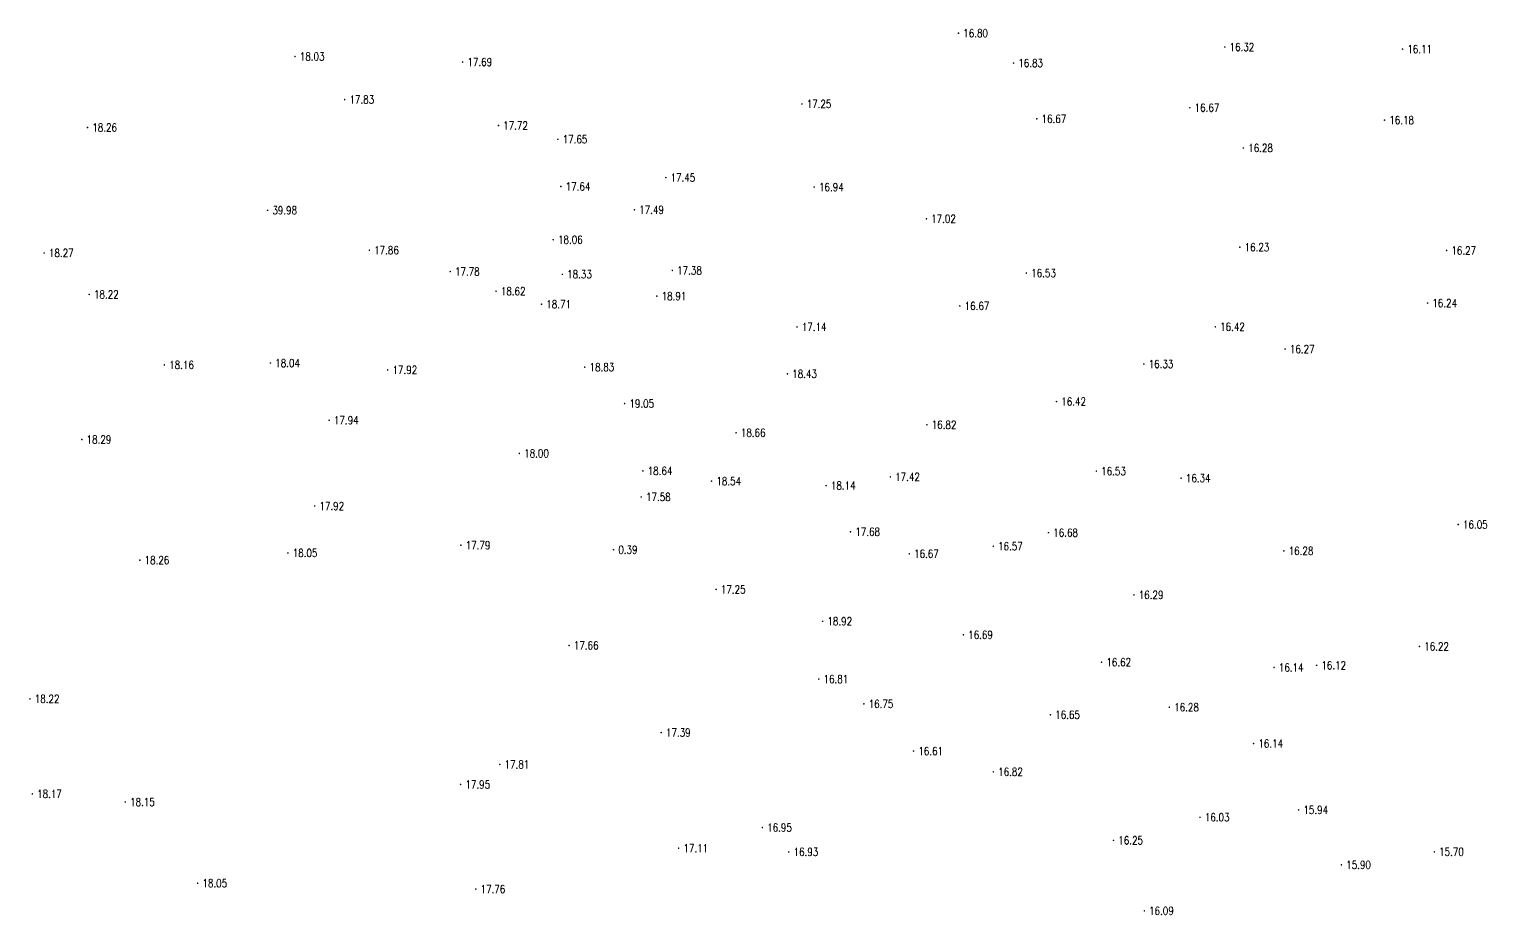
# Model space of a CAD drawing. Extents: x 476861 to 479475, y 2367369 to 2370541.
# Drawn here: x 478856.6 to 479038.8, y 2370180.5 to 2370291.2 of the extents above; entities that cross this region are included whole.
import ezdxf
from ezdxf.enums import TextEntityAlignment as Align

# ---------------------------------------------------------------- set-up
doc = ezdxf.new("R2010")
doc.units = 0
doc.header["$LTSCALE"] = 0.5
doc.layers.get('0').update_dxf_attribs({"linetype": 'CONTINUOUS'})
doc.layers.add('GCD', color=1, linetype='CONTINUOUS')
doc.styles.add('HZ', font='rs.shx', dxfattribs={"width": 0.8, "bigfont": 'hztxt.shx'})

# ---------------------------------------------------------------- blocks, each defined once
blk = doc.blocks.new('GC200')
at = {"linetype": 'Continuous', "const_width": 0.2, "flags": 128}
blk.add_lwpolyline([(-0.1, 0, 1), (0.1, 0, 1)], format="xyb", close=True, dxfattribs=at)

msp = doc.modelspace()

# ---------------------------------------------------------------- block references
at = {"layer": 'GCD', "linetype": 'Continuous'}
ref = msp.add_blockref('GC200', (478972.778, 2370290.68, 16.799), dxfattribs=dict(at, xscale=0.5, yscale=0.5, zscale=0.5))
ref.add_attrib('height', '16.80', dxfattribs={"linetype": 'Continuous', "height": 1, "style": 'HZ', "width": 0.8}).set_placement((478973.378, 2370290.68, 16.799), align=Align.MIDDLE_LEFT)
ref = msp.add_blockref('GC200', (479006.059, 2370288.946, 16.32), dxfattribs=dict(at, xscale=0.5, yscale=0.5, zscale=0.5))
ref.add_attrib('height', '16.32', dxfattribs={"linetype": 'Continuous', "height": 1, "style": 'HZ', "width": 0.8}).set_placement((479006.659, 2370288.946, 16.32), align=Align.MIDDLE_LEFT)
ref = msp.add_blockref('GC200', (479028.275, 2370288.684, 16.113), dxfattribs=dict(at, xscale=0.5, yscale=0.5, zscale=0.5))
ref.add_attrib('height', '16.11', dxfattribs={"linetype": 'Continuous', "height": 1, "style": 'HZ', "width": 0.8}).set_placement((479028.875, 2370288.684, 16.113), align=Align.MIDDLE_LEFT)
ref = msp.add_blockref('GC200', (478889.869, 2370287.761, 18.03), dxfattribs=dict(at, xscale=0.5, yscale=0.5, zscale=0.5))
ref.add_attrib('height', '18.03', dxfattribs={"linetype": 'Continuous', "height": 1, "style": 'HZ', "width": 0.8}).set_placement((478890.469, 2370287.761, 18.03), align=Align.MIDDLE_LEFT)
ref = msp.add_blockref('GC200', (478910.808, 2370287.069, 17.69), dxfattribs=dict(at, xscale=0.5, yscale=0.5, zscale=0.5))
ref.add_attrib('height', '17.69', dxfattribs={"linetype": 'Continuous', "height": 1, "style": 'HZ', "width": 0.8}).set_placement((478911.408, 2370287.069, 17.69), align=Align.MIDDLE_LEFT)
ref = msp.add_blockref('GC200', (478979.657, 2370286.945, 16.83), dxfattribs=dict(at, xscale=0.5, yscale=0.5, zscale=0.5))
ref.add_attrib('height', '16.83', dxfattribs={"linetype": 'Continuous', "height": 1, "style": 'HZ', "width": 0.8}).set_placement((478980.257, 2370286.945, 16.83), align=Align.MIDDLE_LEFT)
ref = msp.add_blockref('GC200', (478896.073, 2370282.377, 17.83), dxfattribs=dict(at, xscale=0.5, yscale=0.5, zscale=0.5))
ref.add_attrib('height', '17.83', dxfattribs={"linetype": 'Continuous', "height": 1, "style": 'HZ', "width": 0.8}).set_placement((478896.673, 2370282.377, 17.83), align=Align.MIDDLE_LEFT)
ref = msp.add_blockref('GC200', (478953.21, 2370281.829, 17.248), dxfattribs=dict(at, xscale=0.5, yscale=0.5, zscale=0.5))
ref.add_attrib('height', '17.25', dxfattribs={"linetype": 'Continuous', "height": 1, "style": 'HZ', "width": 0.8}).set_placement((478953.81, 2370281.829, 17.248), align=Align.MIDDLE_LEFT)
ref = msp.add_blockref('GC200', (479001.691, 2370281.362, 16.667), dxfattribs=dict(at, xscale=0.5, yscale=0.5, zscale=0.5))
ref.add_attrib('height', '16.67', dxfattribs={"linetype": 'Continuous', "height": 1, "style": 'HZ', "width": 0.8}).set_placement((479002.291, 2370281.362, 16.667), align=Align.MIDDLE_LEFT)
ref = msp.add_blockref('GC200', (478982.562, 2370279.974, 16.672), dxfattribs=dict(at, xscale=0.5, yscale=0.5, zscale=0.5))
ref.add_attrib('height', '16.67', dxfattribs={"linetype": 'Continuous', "height": 1, "style": 'HZ', "width": 0.8}).set_placement((478983.162, 2370279.974, 16.672), align=Align.MIDDLE_LEFT)
ref = msp.add_blockref('GC200', (479026.02, 2370279.811, 16.18), dxfattribs=dict(at, xscale=0.5, yscale=0.5, zscale=0.5))
ref.add_attrib('height', '16.18', dxfattribs={"linetype": 'Continuous', "height": 1, "style": 'HZ', "width": 0.8}).set_placement((479026.62, 2370279.811, 16.18), align=Align.MIDDLE_LEFT)
ref = msp.add_blockref('GC200', (478863.937, 2370278.886, 18.26), dxfattribs=dict(at, xscale=0.5, yscale=0.5, zscale=0.5))
ref.add_attrib('height', '18.26', dxfattribs={"linetype": 'Continuous', "height": 1, "style": 'HZ', "width": 0.8}).set_placement((478864.537, 2370278.886, 18.26), align=Align.MIDDLE_LEFT)
ref = msp.add_blockref('GC200', (478915.289, 2370279.136, 17.72), dxfattribs=dict(at, xscale=0.5, yscale=0.5, zscale=0.5))
ref.add_attrib('height', '17.72', dxfattribs={"linetype": 'Continuous', "height": 1, "style": 'HZ', "width": 0.8}).set_placement((478915.889, 2370279.136, 17.72), align=Align.MIDDLE_LEFT)
ref = msp.add_blockref('GC200', (478922.716, 2370277.413, 17.647), dxfattribs=dict(at, xscale=0.5, yscale=0.5, zscale=0.5))
ref.add_attrib('height', '17.65', dxfattribs={"linetype": 'Continuous', "height": 1, "style": 'HZ', "width": 0.8}).set_placement((478923.316, 2370277.413, 17.647), align=Align.MIDDLE_LEFT)
ref = msp.add_blockref('GC200', (479008.382, 2370276.327, 16.279), dxfattribs=dict(at, xscale=0.5, yscale=0.5, zscale=0.5))
ref.add_attrib('height', '16.28', dxfattribs={"linetype": 'Continuous', "height": 1, "style": 'HZ', "width": 0.8}).set_placement((479008.982, 2370276.327, 16.279), align=Align.MIDDLE_LEFT)
ref = msp.add_blockref('GC200', (478936.2, 2370272.627, 17.447), dxfattribs=dict(at, xscale=0.5, yscale=0.5, zscale=0.5))
ref.add_attrib('height', '17.45', dxfattribs={"linetype": 'Continuous', "height": 1, "style": 'HZ', "width": 0.8}).set_placement((478936.8, 2370272.627, 17.447), align=Align.MIDDLE_LEFT)
ref = msp.add_blockref('GC200', (478923.088, 2370271.517, 17.642), dxfattribs=dict(at, xscale=0.5, yscale=0.5, zscale=0.5))
ref.add_attrib('height', '17.64', dxfattribs={"linetype": 'Continuous', "height": 1, "style": 'HZ', "width": 0.8}).set_placement((478923.688, 2370271.517, 17.642), align=Align.MIDDLE_LEFT)
ref = msp.add_blockref('GC200', (478954.751, 2370271.446, 16.936), dxfattribs=dict(at, xscale=0.5, yscale=0.5, zscale=0.5))
ref.add_attrib('height', '16.94', dxfattribs={"linetype": 'Continuous', "height": 1, "style": 'HZ', "width": 0.8}).set_placement((478955.351, 2370271.446, 16.936), align=Align.MIDDLE_LEFT)
ref = msp.add_blockref('GC200', (478886.436, 2370268.539, 39.977), dxfattribs=dict(at, xscale=0.5, yscale=0.5, zscale=0.5))
ref.add_attrib('height', '39.98', dxfattribs={"linetype": 'Continuous', "height": 1, "style": 'HZ', "width": 0.8}).set_placement((478887.036, 2370268.539, 39.977), align=Align.MIDDLE_LEFT)
ref = msp.add_blockref('GC200', (478932.282, 2370268.608, 17.49), dxfattribs=dict(at, xscale=0.5, yscale=0.5, zscale=0.5))
ref.add_attrib('height', '17.49', dxfattribs={"linetype": 'Continuous', "height": 1, "style": 'HZ', "width": 0.8}).set_placement((478932.882, 2370268.608, 17.49), align=Align.MIDDLE_LEFT)
ref = msp.add_blockref('GC200', (478968.766, 2370267.48, 17.02), dxfattribs=dict(at, xscale=0.5, yscale=0.5, zscale=0.5))
ref.add_attrib('height', '17.02', dxfattribs={"linetype": 'Continuous', "height": 1, "style": 'HZ', "width": 0.8}).set_placement((478969.366, 2370267.48, 17.02), align=Align.MIDDLE_LEFT)
ref = msp.add_blockref('GC200', (478858.517, 2370263.205, 18.265), dxfattribs=dict(at, xscale=0.5, yscale=0.5, zscale=0.5))
ref.add_attrib('height', '18.27', dxfattribs={"linetype": 'Continuous', "height": 1, "style": 'HZ', "width": 0.8}).set_placement((478859.117, 2370263.205, 18.265), align=Align.MIDDLE_LEFT)
ref = msp.add_blockref('GC200', (478899.156, 2370263.551, 17.86), dxfattribs=dict(at, xscale=0.5, yscale=0.5, zscale=0.5))
ref.add_attrib('height', '17.86', dxfattribs={"linetype": 'Continuous', "height": 1, "style": 'HZ', "width": 0.8}).set_placement((478899.756, 2370263.551, 17.86), align=Align.MIDDLE_LEFT)
ref = msp.add_blockref('GC200', (478922.136, 2370264.862, 18.057), dxfattribs=dict(at, xscale=0.5, yscale=0.5, zscale=0.5))
ref.add_attrib('height', '18.06', dxfattribs={"linetype": 'Continuous', "height": 1, "style": 'HZ', "width": 0.8}).set_placement((478922.736, 2370264.862, 18.057), align=Align.MIDDLE_LEFT)
ref = msp.add_blockref('GC200', (479007.937, 2370263.926, 16.228), dxfattribs=dict(at, xscale=0.5, yscale=0.5, zscale=0.5))
ref.add_attrib('height', '16.23', dxfattribs={"linetype": 'Continuous', "height": 1, "style": 'HZ', "width": 0.8}).set_placement((479008.537, 2370263.926, 16.228), align=Align.MIDDLE_LEFT)
ref = msp.add_blockref('GC200', (479033.778, 2370263.517, 16.27), dxfattribs=dict(at, xscale=0.5, yscale=0.5, zscale=0.5))
ref.add_attrib('height', '16.27', dxfattribs={"linetype": 'Continuous', "height": 1, "style": 'HZ', "width": 0.8}).set_placement((479034.378, 2370263.517, 16.27), align=Align.MIDDLE_LEFT)
ref = msp.add_blockref('GC200', (478909.26, 2370260.88, 17.78), dxfattribs=dict(at, xscale=0.5, yscale=0.5, zscale=0.5))
ref.add_attrib('height', '17.78', dxfattribs={"linetype": 'Continuous', "height": 1, "style": 'HZ', "width": 0.8}).set_placement((478909.86, 2370260.88, 17.78), align=Align.MIDDLE_LEFT)
ref = msp.add_blockref('GC200', (478923.272, 2370260.538, 18.33), dxfattribs=dict(at, xscale=0.5, yscale=0.5, zscale=0.5))
ref.add_attrib('height', '18.33', dxfattribs={"linetype": 'Continuous', "height": 1, "style": 'HZ', "width": 0.8}).set_placement((478923.872, 2370260.538, 18.33), align=Align.MIDDLE_LEFT)
ref = msp.add_blockref('GC200', (478937.023, 2370261.025, 17.377), dxfattribs=dict(at, xscale=0.5, yscale=0.5, zscale=0.5))
ref.add_attrib('height', '17.38', dxfattribs={"linetype": 'Continuous', "height": 1, "style": 'HZ', "width": 0.8}).set_placement((478937.623, 2370261.025, 17.377), align=Align.MIDDLE_LEFT)
ref = msp.add_blockref('GC200', (478981.259, 2370260.692, 16.528), dxfattribs=dict(at, xscale=0.5, yscale=0.5, zscale=0.5))
ref.add_attrib('height', '16.53', dxfattribs={"linetype": 'Continuous', "height": 1, "style": 'HZ', "width": 0.8}).set_placement((478981.859, 2370260.692, 16.528), align=Align.MIDDLE_LEFT)
ref = msp.add_blockref('GC200', (478864.148, 2370258.031, 18.222), dxfattribs=dict(at, xscale=0.5, yscale=0.5, zscale=0.5))
ref.add_attrib('height', '18.22', dxfattribs={"linetype": 'Continuous', "height": 1, "style": 'HZ', "width": 0.8}).set_placement((478864.748, 2370258.031, 18.222), align=Align.MIDDLE_LEFT)
ref = msp.add_blockref('GC200', (478914.985, 2370258.427, 18.621), dxfattribs=dict(at, xscale=0.5, yscale=0.5, zscale=0.5))
ref.add_attrib('height', '18.62', dxfattribs={"linetype": 'Continuous', "height": 1, "style": 'HZ', "width": 0.8}).set_placement((478915.585, 2370258.427, 18.621), align=Align.MIDDLE_LEFT)
ref = msp.add_blockref('GC200', (478935.085, 2370257.815, 18.905), dxfattribs=dict(at, xscale=0.5, yscale=0.5, zscale=0.5))
ref.add_attrib('height', '18.91', dxfattribs={"linetype": 'Continuous', "height": 1, "style": 'HZ', "width": 0.8}).set_placement((478935.685, 2370257.815, 18.905), align=Align.MIDDLE_LEFT)
ref = msp.add_blockref('GC200', (478920.668, 2370256.801, 18.707), dxfattribs=dict(at, xscale=0.5, yscale=0.5, zscale=0.5))
ref.add_attrib('height', '18.71', dxfattribs={"linetype": 'Continuous', "height": 1, "style": 'HZ', "width": 0.8}).set_placement((478921.268, 2370256.801, 18.707), align=Align.MIDDLE_LEFT)
ref = msp.add_blockref('GC200', (478972.946, 2370256.585, 16.67), dxfattribs=dict(at, xscale=0.5, yscale=0.5, zscale=0.5))
ref.add_attrib('height', '16.67', dxfattribs={"linetype": 'Continuous', "height": 1, "style": 'HZ', "width": 0.8}).set_placement((478973.546, 2370256.585, 16.67), align=Align.MIDDLE_LEFT)
ref = msp.add_blockref('GC200', (479031.396, 2370256.945, 16.239), dxfattribs=dict(at, xscale=0.5, yscale=0.5, zscale=0.5))
ref.add_attrib('height', '16.24', dxfattribs={"linetype": 'Continuous', "height": 1, "style": 'HZ', "width": 0.8}).set_placement((479031.996, 2370256.945, 16.239), align=Align.MIDDLE_LEFT)
ref = msp.add_blockref('GC200', (478952.601, 2370253.966, 17.143), dxfattribs=dict(at, xscale=0.5, yscale=0.5, zscale=0.5))
ref.add_attrib('height', '17.14', dxfattribs={"linetype": 'Continuous', "height": 1, "style": 'HZ', "width": 0.8}).set_placement((478953.201, 2370253.966, 17.143), align=Align.MIDDLE_LEFT)
ref = msp.add_blockref('GC200', (479004.876, 2370253.979, 16.42), dxfattribs=dict(at, xscale=0.5, yscale=0.5, zscale=0.5))
ref.add_attrib('height', '16.42', dxfattribs={"linetype": 'Continuous', "height": 1, "style": 'HZ', "width": 0.8}).set_placement((479005.476, 2370253.979, 16.42), align=Align.MIDDLE_LEFT)
ref = msp.add_blockref('GC200', (479013.594, 2370251.198, 16.267), dxfattribs=dict(at, xscale=0.5, yscale=0.5, zscale=0.5))
ref.add_attrib('height', '16.27', dxfattribs={"linetype": 'Continuous', "height": 1, "style": 'HZ', "width": 0.8}).set_placement((479014.194, 2370251.198, 16.267), align=Align.MIDDLE_LEFT)
ref = msp.add_blockref('GC200', (478873.539, 2370249.217, 18.158), dxfattribs=dict(at, xscale=0.5, yscale=0.5, zscale=0.5))
ref.add_attrib('height', '18.16', dxfattribs={"linetype": 'Continuous', "height": 1, "style": 'HZ', "width": 0.8}).set_placement((478874.139, 2370249.217, 18.158), align=Align.MIDDLE_LEFT)
ref = msp.add_blockref('GC200', (478886.796, 2370249.453, 18.043), dxfattribs=dict(at, xscale=0.5, yscale=0.5, zscale=0.5))
ref.add_attrib('height', '18.04', dxfattribs={"linetype": 'Continuous', "height": 1, "style": 'HZ', "width": 0.8}).set_placement((478887.396, 2370249.453, 18.043), align=Align.MIDDLE_LEFT)
ref = msp.add_blockref('GC200', (478901.449, 2370248.589, 17.915), dxfattribs=dict(at, xscale=0.5, yscale=0.5, zscale=0.5))
ref.add_attrib('height', '17.92', dxfattribs={"linetype": 'Continuous', "height": 1, "style": 'HZ', "width": 0.8}).set_placement((478902.049, 2370248.589, 17.915), align=Align.MIDDLE_LEFT)
ref = msp.add_blockref('GC200', (478926.074, 2370248.938, 18.832), dxfattribs=dict(at, xscale=0.5, yscale=0.5, zscale=0.5))
ref.add_attrib('height', '18.83', dxfattribs={"linetype": 'Continuous', "height": 1, "style": 'HZ', "width": 0.8}).set_placement((478926.674, 2370248.938, 18.832), align=Align.MIDDLE_LEFT)
ref = msp.add_blockref('GC200', (478995.944, 2370249.326, 16.334), dxfattribs=dict(at, xscale=0.5, yscale=0.5, zscale=0.5))
ref.add_attrib('height', '16.33', dxfattribs={"linetype": 'Continuous', "height": 1, "style": 'HZ', "width": 0.8}).set_placement((478996.544, 2370249.326, 16.334), align=Align.MIDDLE_LEFT)
ref = msp.add_blockref('GC200', (478951.401, 2370248.102, 18.433), dxfattribs=dict(at, xscale=0.5, yscale=0.5, zscale=0.5))
ref.add_attrib('height', '18.43', dxfattribs={"linetype": 'Continuous', "height": 1, "style": 'HZ', "width": 0.8}).set_placement((478952.001, 2370248.102, 18.433), align=Align.MIDDLE_LEFT)
ref = msp.add_blockref('GC200', (478931.055, 2370244.385, 19.046), dxfattribs=dict(at, xscale=0.5, yscale=0.5, zscale=0.5))
ref.add_attrib('height', '19.05', dxfattribs={"linetype": 'Continuous', "height": 1, "style": 'HZ', "width": 0.8}).set_placement((478931.655, 2370244.385, 19.046), align=Align.MIDDLE_LEFT)
ref = msp.add_blockref('GC200', (478985.029, 2370244.634, 16.42), dxfattribs=dict(at, xscale=0.5, yscale=0.5, zscale=0.5))
ref.add_attrib('height', '16.42', dxfattribs={"linetype": 'Continuous', "height": 1, "style": 'HZ', "width": 0.8}).set_placement((478985.629, 2370244.634, 16.42), align=Align.MIDDLE_LEFT)
ref = msp.add_blockref('GC200', (478894.128, 2370242.299, 17.942), dxfattribs=dict(at, xscale=0.5, yscale=0.5, zscale=0.5))
ref.add_attrib('height', '17.94', dxfattribs={"linetype": 'Continuous', "height": 1, "style": 'HZ', "width": 0.8}).set_placement((478894.728, 2370242.299, 17.942), align=Align.MIDDLE_LEFT)
ref = msp.add_blockref('GC200', (478968.837, 2370241.736, 16.819), dxfattribs=dict(at, xscale=0.5, yscale=0.5, zscale=0.5))
ref.add_attrib('height', '16.82', dxfattribs={"linetype": 'Continuous', "height": 1, "style": 'HZ', "width": 0.8}).set_placement((478969.437, 2370241.736, 16.819), align=Align.MIDDLE_LEFT)
ref = msp.add_blockref('GC200', (478863.226, 2370239.897, 18.29), dxfattribs=dict(at, xscale=0.5, yscale=0.5, zscale=0.5))
ref.add_attrib('height', '18.29', dxfattribs={"linetype": 'Continuous', "height": 1, "style": 'HZ', "width": 0.8}).set_placement((478863.826, 2370239.897, 18.29), align=Align.MIDDLE_LEFT)
ref = msp.add_blockref('GC200', (478944.982, 2370240.738, 18.656), dxfattribs=dict(at, xscale=0.5, yscale=0.5, zscale=0.5))
ref.add_attrib('height', '18.66', dxfattribs={"linetype": 'Continuous', "height": 1, "style": 'HZ', "width": 0.8}).set_placement((478945.582, 2370240.738, 18.656), align=Align.MIDDLE_LEFT)
ref = msp.add_blockref('GC200', (478917.903, 2370238.157, 17.998), dxfattribs=dict(at, xscale=0.5, yscale=0.5, zscale=0.5))
ref.add_attrib('height', '18.00', dxfattribs={"linetype": 'Continuous', "height": 1, "style": 'HZ', "width": 0.8}).set_placement((478918.503, 2370238.157, 17.998), align=Align.MIDDLE_LEFT)
ref = msp.add_blockref('GC200', (478933.338, 2370235.969, 18.644), dxfattribs=dict(at, xscale=0.5, yscale=0.5, zscale=0.5))
ref.add_attrib('height', '18.64', dxfattribs={"linetype": 'Continuous', "height": 1, "style": 'HZ', "width": 0.8}).set_placement((478933.938, 2370235.969, 18.644), align=Align.MIDDLE_LEFT)
ref = msp.add_blockref('GC200', (478990.009, 2370235.935, 16.53), dxfattribs=dict(at, xscale=0.5, yscale=0.5, zscale=0.5))
ref.add_attrib('height', '16.53', dxfattribs={"linetype": 'Continuous', "height": 1, "style": 'HZ', "width": 0.8}).set_placement((478990.609, 2370235.935, 16.53), align=Align.MIDDLE_LEFT)
ref = msp.add_blockref('GC200', (478941.922, 2370234.69, 18.537), dxfattribs=dict(at, xscale=0.5, yscale=0.5, zscale=0.5))
ref.add_attrib('height', '18.54', dxfattribs={"linetype": 'Continuous', "height": 1, "style": 'HZ', "width": 0.8}).set_placement((478942.522, 2370234.69, 18.537), align=Align.MIDDLE_LEFT)
ref = msp.add_blockref('GC200', (478956.234, 2370234.132, 18.137), dxfattribs=dict(at, xscale=0.5, yscale=0.5, zscale=0.5))
ref.add_attrib('height', '18.14', dxfattribs={"linetype": 'Continuous', "height": 1, "style": 'HZ', "width": 0.8}).set_placement((478956.834, 2370234.132, 18.137), align=Align.MIDDLE_LEFT)
ref = msp.add_blockref('GC200', (478964.265, 2370235.224, 17.419), dxfattribs=dict(at, xscale=0.5, yscale=0.5, zscale=0.5))
ref.add_attrib('height', '17.42', dxfattribs={"linetype": 'Continuous', "height": 1, "style": 'HZ', "width": 0.8}).set_placement((478964.865, 2370235.224, 17.419), align=Align.MIDDLE_LEFT)
ref = msp.add_blockref('GC200', (479000.597, 2370235.061, 16.34), dxfattribs=dict(at, xscale=0.5, yscale=0.5, zscale=0.5))
ref.add_attrib('height', '16.34', dxfattribs={"linetype": 'Continuous', "height": 1, "style": 'HZ', "width": 0.8}).set_placement((479001.197, 2370235.061, 16.34), align=Align.MIDDLE_LEFT)
ref = msp.add_blockref('GC200', (478933.129, 2370232.711, 17.575), dxfattribs=dict(at, xscale=0.5, yscale=0.5, zscale=0.5))
ref.add_attrib('height', '17.58', dxfattribs={"linetype": 'Continuous', "height": 1, "style": 'HZ', "width": 0.8}).set_placement((478933.729, 2370232.711, 17.575), align=Align.MIDDLE_LEFT)
ref = msp.add_blockref('GC200', (478892.317, 2370231.579, 17.923), dxfattribs=dict(at, xscale=0.5, yscale=0.5, zscale=0.5))
ref.add_attrib('height', '17.92', dxfattribs={"linetype": 'Continuous', "height": 1, "style": 'HZ', "width": 0.8}).set_placement((478892.917, 2370231.579, 17.923), align=Align.MIDDLE_LEFT)
ref = msp.add_blockref('GC200', (479035.224, 2370229.265, 16.05), dxfattribs=dict(at, xscale=0.5, yscale=0.5, zscale=0.5))
ref.add_attrib('height', '16.05', dxfattribs={"linetype": 'Continuous', "height": 1, "style": 'HZ', "width": 0.8}).set_placement((479035.824, 2370229.265, 16.05), align=Align.MIDDLE_LEFT)
ref = msp.add_blockref('GC200', (478910.594, 2370226.684, 17.791), dxfattribs=dict(at, xscale=0.5, yscale=0.5, zscale=0.5))
ref.add_attrib('height', '17.79', dxfattribs={"linetype": 'Continuous', "height": 1, "style": 'HZ', "width": 0.8}).set_placement((478911.194, 2370226.684, 17.791), align=Align.MIDDLE_LEFT)
ref = msp.add_blockref('GC200', (478959.29, 2370228.358, 17.675), dxfattribs=dict(at, xscale=0.5, yscale=0.5, zscale=0.5))
ref.add_attrib('height', '17.68', dxfattribs={"linetype": 'Continuous', "height": 1, "style": 'HZ', "width": 0.8}).set_placement((478959.89, 2370228.358, 17.675), align=Align.MIDDLE_LEFT)
ref = msp.add_blockref('GC200', (478984.022, 2370228.249, 16.68), dxfattribs=dict(at, xscale=0.5, yscale=0.5, zscale=0.5))
ref.add_attrib('height', '16.68', dxfattribs={"linetype": 'Continuous', "height": 1, "style": 'HZ', "width": 0.8}).set_placement((478984.622, 2370228.249, 16.68), align=Align.MIDDLE_LEFT)
ref = msp.add_blockref('GC200', (478870.473, 2370224.82, 18.26), dxfattribs=dict(at, xscale=0.5, yscale=0.5, zscale=0.5))
ref.add_attrib('height', '18.26', dxfattribs={"linetype": 'Continuous', "height": 1, "style": 'HZ', "width": 0.8}).set_placement((478871.073, 2370224.82, 18.26), align=Align.MIDDLE_LEFT)
ref = msp.add_blockref('GC200', (478888.979, 2370225.71, 18.052), dxfattribs=dict(at, xscale=0.5, yscale=0.5, zscale=0.5))
ref.add_attrib('height', '18.05', dxfattribs={"linetype": 'Continuous', "height": 1, "style": 'HZ', "width": 0.8}).set_placement((478889.579, 2370225.71, 18.052), align=Align.MIDDLE_LEFT)
ref = msp.add_blockref('GC200', (478929.672, 2370226.115, 0.393), dxfattribs=dict(at, xscale=0.5, yscale=0.5, zscale=0.5))
ref.add_attrib('height', '0.39', dxfattribs={"linetype": 'Continuous', "height": 1, "style": 'HZ', "width": 0.8}).set_placement((478930.272, 2370226.115, 0.393), align=Align.MIDDLE_LEFT)
ref = msp.add_blockref('GC200', (478966.635, 2370225.61, 16.665), dxfattribs=dict(at, xscale=0.5, yscale=0.5, zscale=0.5))
ref.add_attrib('height', '16.67', dxfattribs={"linetype": 'Continuous', "height": 1, "style": 'HZ', "width": 0.8}).set_placement((478967.235, 2370225.61, 16.665), align=Align.MIDDLE_LEFT)
ref = msp.add_blockref('GC200', (478977.13, 2370226.557, 16.565), dxfattribs=dict(at, xscale=0.5, yscale=0.5, zscale=0.5))
ref.add_attrib('height', '16.57', dxfattribs={"linetype": 'Continuous', "height": 1, "style": 'HZ', "width": 0.8}).set_placement((478977.73, 2370226.557, 16.565), align=Align.MIDDLE_LEFT)
ref = msp.add_blockref('GC200', (479013.446, 2370225.974, 16.281), dxfattribs=dict(at, xscale=0.5, yscale=0.5, zscale=0.5))
ref.add_attrib('height', '16.28', dxfattribs={"linetype": 'Continuous', "height": 1, "style": 'HZ', "width": 0.8}).set_placement((479014.046, 2370225.974, 16.281), align=Align.MIDDLE_LEFT)
ref = msp.add_blockref('GC200', (478942.485, 2370221.162, 17.247), dxfattribs=dict(at, xscale=0.5, yscale=0.5, zscale=0.5))
ref.add_attrib('height', '17.25', dxfattribs={"linetype": 'Continuous', "height": 1, "style": 'HZ', "width": 0.8}).set_placement((478943.085, 2370221.162, 17.247), align=Align.MIDDLE_LEFT)
ref = msp.add_blockref('GC200', (478994.704, 2370220.472, 16.289), dxfattribs=dict(at, xscale=0.5, yscale=0.5, zscale=0.5))
ref.add_attrib('height', '16.29', dxfattribs={"linetype": 'Continuous', "height": 1, "style": 'HZ', "width": 0.8}).set_placement((478995.304, 2370220.472, 16.289), align=Align.MIDDLE_LEFT)
ref = msp.add_blockref('GC200', (478955.799, 2370217.174, 18.919), dxfattribs=dict(at, xscale=0.5, yscale=0.5, zscale=0.5))
ref.add_attrib('height', '18.92', dxfattribs={"linetype": 'Continuous', "height": 1, "style": 'HZ', "width": 0.8}).set_placement((478956.399, 2370217.174, 18.919), align=Align.MIDDLE_LEFT)
ref = msp.add_blockref('GC200', (478924.116, 2370214.157, 17.659), dxfattribs=dict(at, xscale=0.5, yscale=0.5, zscale=0.5))
ref.add_attrib('height', '17.66', dxfattribs={"linetype": 'Continuous', "height": 1, "style": 'HZ', "width": 0.8}).set_placement((478924.716, 2370214.157, 17.659), align=Align.MIDDLE_LEFT)
ref = msp.add_blockref('GC200', (478973.392, 2370215.484, 16.69), dxfattribs=dict(at, xscale=0.5, yscale=0.5, zscale=0.5))
ref.add_attrib('height', '16.69', dxfattribs={"linetype": 'Continuous', "height": 1, "style": 'HZ', "width": 0.8}).set_placement((478973.992, 2370215.484, 16.69), align=Align.MIDDLE_LEFT)
ref = msp.add_blockref('GC200', (479030.382, 2370214.028, 16.22), dxfattribs=dict(at, xscale=0.5, yscale=0.5, zscale=0.5))
ref.add_attrib('height', '16.22', dxfattribs={"linetype": 'Continuous', "height": 1, "style": 'HZ', "width": 0.8}).set_placement((479030.982, 2370214.028, 16.22), align=Align.MIDDLE_LEFT)
ref = msp.add_blockref('GC200', (478990.661, 2370212.059, 16.624), dxfattribs=dict(at, xscale=0.5, yscale=0.5, zscale=0.5))
ref.add_attrib('height', '16.62', dxfattribs={"linetype": 'Continuous', "height": 1, "style": 'HZ', "width": 0.8}).set_placement((478991.261, 2370212.059, 16.624), align=Align.MIDDLE_LEFT)
ref = msp.add_blockref('GC200', (479012.215, 2370211.399, 16.138), dxfattribs=dict(at, xscale=0.5, yscale=0.5, zscale=0.5))
ref.add_attrib('height', '16.14', dxfattribs={"linetype": 'Continuous', "height": 1, "style": 'HZ', "width": 0.8}).set_placement((479012.815, 2370211.399, 16.138), align=Align.MIDDLE_LEFT)
ref = msp.add_blockref('GC200', (479017.529, 2370211.667, 16.115), dxfattribs=dict(at, xscale=0.5, yscale=0.5, zscale=0.5))
ref.add_attrib('height', '16.12', dxfattribs={"linetype": 'Continuous', "height": 1, "style": 'HZ', "width": 0.8}).set_placement((479018.129, 2370211.667, 16.115), align=Align.MIDDLE_LEFT)
ref = msp.add_blockref('GC200', (478955.317, 2370209.953, 16.813), dxfattribs=dict(at, xscale=0.5, yscale=0.5, zscale=0.5))
ref.add_attrib('height', '16.81', dxfattribs={"linetype": 'Continuous', "height": 1, "style": 'HZ', "width": 0.8}).set_placement((478955.917, 2370209.953, 16.813), align=Align.MIDDLE_LEFT)
ref = msp.add_blockref('GC200', (478856.742, 2370207.48, 18.22), dxfattribs=dict(at, xscale=0.5, yscale=0.5, zscale=0.5))
ref.add_attrib('height', '18.22', dxfattribs={"linetype": 'Continuous', "height": 1, "style": 'HZ', "width": 0.8}).set_placement((478857.342, 2370207.48, 18.22), align=Align.MIDDLE_LEFT)
ref = msp.add_blockref('GC200', (478960.956, 2370206.854, 16.75), dxfattribs=dict(at, xscale=0.5, yscale=0.5, zscale=0.5))
ref.add_attrib('height', '16.75', dxfattribs={"linetype": 'Continuous', "height": 1, "style": 'HZ', "width": 0.8}).set_placement((478961.556, 2370206.854, 16.75), align=Align.MIDDLE_LEFT)
ref = msp.add_blockref('GC200', (478984.269, 2370205.487, 16.65), dxfattribs=dict(at, xscale=0.5, yscale=0.5, zscale=0.5))
ref.add_attrib('height', '16.65', dxfattribs={"linetype": 'Continuous', "height": 1, "style": 'HZ', "width": 0.8}).set_placement((478984.869, 2370205.487, 16.65), align=Align.MIDDLE_LEFT)
ref = msp.add_blockref('GC200', (478999.13, 2370206.432, 16.28), dxfattribs=dict(at, xscale=0.5, yscale=0.5, zscale=0.5))
ref.add_attrib('height', '16.28', dxfattribs={"linetype": 'Continuous', "height": 1, "style": 'HZ', "width": 0.8}).set_placement((478999.73, 2370206.432, 16.28), align=Align.MIDDLE_LEFT)
ref = msp.add_blockref('GC200', (478935.623, 2370203.267, 17.386), dxfattribs=dict(at, xscale=0.5, yscale=0.5, zscale=0.5))
ref.add_attrib('height', '17.39', dxfattribs={"linetype": 'Continuous', "height": 1, "style": 'HZ', "width": 0.8}).set_placement((478936.223, 2370203.267, 17.386), align=Align.MIDDLE_LEFT)
ref = msp.add_blockref('GC200', (479009.653, 2370201.894, 16.138), dxfattribs=dict(at, xscale=0.5, yscale=0.5, zscale=0.5))
ref.add_attrib('height', '16.14', dxfattribs={"linetype": 'Continuous', "height": 1, "style": 'HZ', "width": 0.8}).set_placement((479010.253, 2370201.894, 16.138), align=Align.MIDDLE_LEFT)
ref = msp.add_blockref('GC200', (478915.455, 2370199.287, 17.806), dxfattribs=dict(at, xscale=0.5, yscale=0.5, zscale=0.5))
ref.add_attrib('height', '17.81', dxfattribs={"linetype": 'Continuous', "height": 1, "style": 'HZ', "width": 0.8}).set_placement((478916.055, 2370199.287, 17.806), align=Align.MIDDLE_LEFT)
ref = msp.add_blockref('GC200', (478967.165, 2370200.957, 16.607), dxfattribs=dict(at, xscale=0.5, yscale=0.5, zscale=0.5))
ref.add_attrib('height', '16.61', dxfattribs={"linetype": 'Continuous', "height": 1, "style": 'HZ', "width": 0.8}).set_placement((478967.765, 2370200.957, 16.607), align=Align.MIDDLE_LEFT)
ref = msp.add_blockref('GC200', (478977.137, 2370198.36, 16.821), dxfattribs=dict(at, xscale=0.5, yscale=0.5, zscale=0.5))
ref.add_attrib('height', '16.82', dxfattribs={"linetype": 'Continuous', "height": 1, "style": 'HZ', "width": 0.8}).set_placement((478977.737, 2370198.36, 16.821), align=Align.MIDDLE_LEFT)
ref = msp.add_blockref('GC200', (478910.562, 2370196.779, 17.952), dxfattribs=dict(at, xscale=0.5, yscale=0.5, zscale=0.5))
ref.add_attrib('height', '17.95', dxfattribs={"linetype": 'Continuous', "height": 1, "style": 'HZ', "width": 0.8}).set_placement((478911.162, 2370196.779, 17.952), align=Align.MIDDLE_LEFT)
ref = msp.add_blockref('GC200', (478857.038, 2370195.602, 18.168), dxfattribs=dict(at, xscale=0.5, yscale=0.5, zscale=0.5))
ref.add_attrib('height', '18.17', dxfattribs={"linetype": 'Continuous', "height": 1, "style": 'HZ', "width": 0.8}).set_placement((478857.638, 2370195.602, 18.168), align=Align.MIDDLE_LEFT)
ref = msp.add_blockref('GC200', (478868.655, 2370194.586, 18.146), dxfattribs=dict(at, xscale=0.5, yscale=0.5, zscale=0.5))
ref.add_attrib('height', '18.15', dxfattribs={"linetype": 'Continuous', "height": 1, "style": 'HZ', "width": 0.8}).set_placement((478869.255, 2370194.586, 18.146), align=Align.MIDDLE_LEFT)
ref = msp.add_blockref('GC200', (479002.966, 2370192.674, 16.025), dxfattribs=dict(at, xscale=0.5, yscale=0.5, zscale=0.5))
ref.add_attrib('height', '16.03', dxfattribs={"linetype": 'Continuous', "height": 1, "style": 'HZ', "width": 0.8}).set_placement((479003.566, 2370192.674, 16.025), align=Align.MIDDLE_LEFT)
ref = msp.add_blockref('GC200', (479015.283, 2370193.596, 15.936), dxfattribs=dict(at, xscale=0.5, yscale=0.5, zscale=0.5))
ref.add_attrib('height', '15.94', dxfattribs={"linetype": 'Continuous', "height": 1, "style": 'HZ', "width": 0.8}).set_placement((479015.883, 2370193.596, 15.936), align=Align.MIDDLE_LEFT)
ref = msp.add_blockref('GC200', (478948.268, 2370191.398, 16.954), dxfattribs=dict(at, xscale=0.5, yscale=0.5, zscale=0.5))
ref.add_attrib('height', '16.95', dxfattribs={"linetype": 'Continuous', "height": 1, "style": 'HZ', "width": 0.8}).set_placement((478948.868, 2370191.398, 16.954), align=Align.MIDDLE_LEFT)
ref = msp.add_blockref('GC200', (478937.807, 2370188.815, 17.114), dxfattribs=dict(at, xscale=0.5, yscale=0.5, zscale=0.5))
ref.add_attrib('height', '17.11', dxfattribs={"linetype": 'Continuous', "height": 1, "style": 'HZ', "width": 0.8}).set_placement((478938.407, 2370188.815, 17.114), align=Align.MIDDLE_LEFT)
ref = msp.add_blockref('GC200', (478992.152, 2370189.798, 16.25), dxfattribs=dict(at, xscale=0.5, yscale=0.5, zscale=0.5))
ref.add_attrib('height', '16.25', dxfattribs={"linetype": 'Continuous', "height": 1, "style": 'HZ', "width": 0.8}).set_placement((478992.752, 2370189.798, 16.25), align=Align.MIDDLE_LEFT)
ref = msp.add_blockref('GC200', (479032.243, 2370188.364, 15.7), dxfattribs=dict(at, xscale=0.5, yscale=0.5, zscale=0.5))
ref.add_attrib('height', '15.70', dxfattribs={"linetype": 'Continuous', "height": 1, "style": 'HZ', "width": 0.8}).set_placement((479032.843, 2370188.364, 15.7), align=Align.MIDDLE_LEFT)
ref = msp.add_blockref('GC200', (478951.567, 2370188.349, 16.933), dxfattribs=dict(at, xscale=0.5, yscale=0.5, zscale=0.5))
ref.add_attrib('height', '16.93', dxfattribs={"linetype": 'Continuous', "height": 1, "style": 'HZ', "width": 0.8}).set_placement((478952.167, 2370188.349, 16.933), align=Align.MIDDLE_LEFT)
ref = msp.add_blockref('GC200', (479020.631, 2370186.736, 15.896), dxfattribs=dict(at, xscale=0.5, yscale=0.5, zscale=0.5))
ref.add_attrib('height', '15.90', dxfattribs={"linetype": 'Continuous', "height": 1, "style": 'HZ', "width": 0.8}).set_placement((479021.231, 2370186.736, 15.896), align=Align.MIDDLE_LEFT)
ref = msp.add_blockref('GC200', (478877.698, 2370184.432, 18.05), dxfattribs=dict(at, xscale=0.5, yscale=0.5, zscale=0.5))
ref.add_attrib('height', '18.05', dxfattribs={"linetype": 'Continuous', "height": 1, "style": 'HZ', "width": 0.8}).set_placement((478878.298, 2370184.432, 18.05), align=Align.MIDDLE_LEFT)
ref = msp.add_blockref('GC200', (478912.459, 2370183.705, 17.759), dxfattribs=dict(at, xscale=0.5, yscale=0.5, zscale=0.5))
ref.add_attrib('height', '17.76', dxfattribs={"linetype": 'Continuous', "height": 1, "style": 'HZ', "width": 0.8}).set_placement((478913.059, 2370183.705, 17.759), align=Align.MIDDLE_LEFT)
ref = msp.add_blockref('GC200', (478996, 2370180.985, 16.089), dxfattribs=dict(at, xscale=0.5, yscale=0.5, zscale=0.5))
ref.add_attrib('height', '16.09', dxfattribs={"linetype": 'Continuous', "height": 1, "style": 'HZ', "width": 0.8}).set_placement((478996.6, 2370180.985, 16.089), align=Align.MIDDLE_LEFT)

doc.saveas('drawing.dxf')
